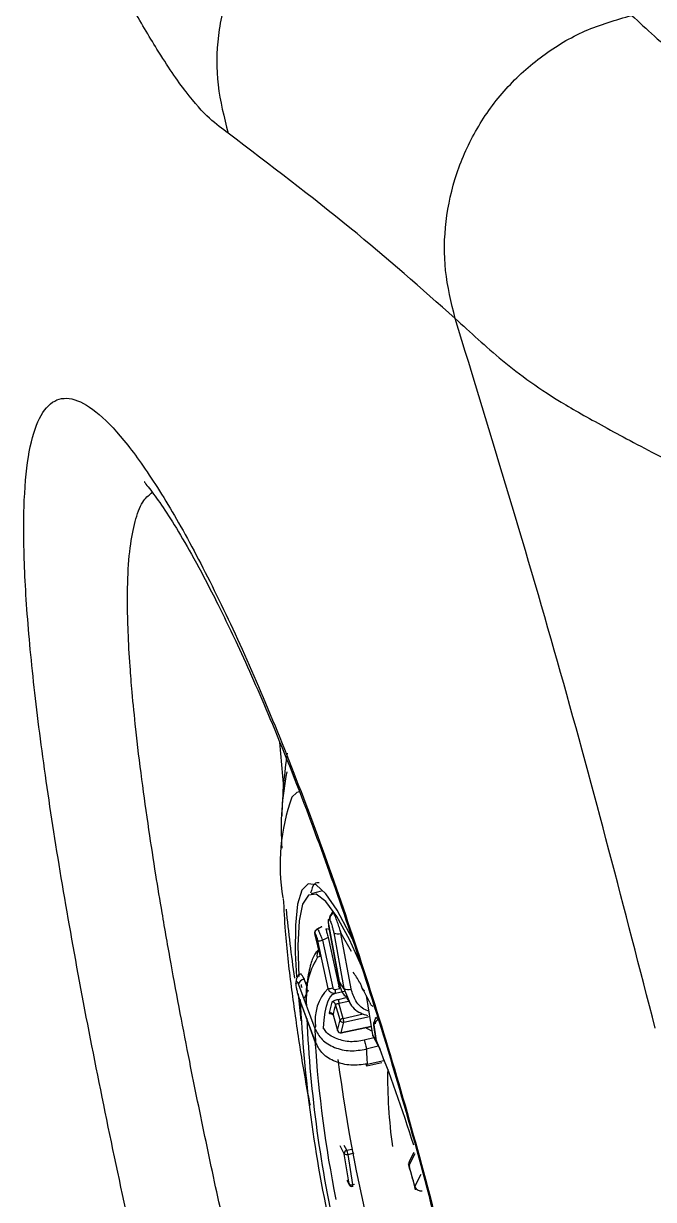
# Model space of a CAD drawing. Extents: x 400 to 501, y 484 to 634.
# Drawn here: x 487.597 to 488.782, y 557.011 to 559.222 of the extents above; entities that cross this region are included whole.
import ezdxf

# ---------------------------------------------------------------- set-up
doc = ezdxf.new("R2010")
doc.units = 0
doc.header["$MEASUREMENT"] = 0
doc.layers.add('DIM', color=3, linetype='Continuous')
doc.layers.add('GEOMETRY', color=3, linetype='Continuous', lineweight=25)

# ---------------------------------------------------------------- blocks, each defined once
blk = doc.blocks.new('2026 GRANDEE')
at = {"layer": 'GEOMETRY', "ltscale": 16}
for p, q in [((37.6535, -38.9698), (37.6608, -39.0551)), ((37.7317, -39.2498), (37.7129, -39.2546)), ((37.7549, -39.2904), (37.7554, -39.2911)), ((37.7476, -39.3034), (37.748, -39.304)), ((37.7196, -39.3295), (37.7301, -39.373)), ((37.7199, -39.3302), (37.7301, -39.3723)), ((37.7245, -39.3212), (37.7341, -39.3164)), ((37.7477, -39.3216), (37.7405, -39.3207)), ((37.7465, -39.3148), (37.7656, -39.4193)), ((37.7658, -39.4199), (37.7467, -39.3154)), ((37.7556, -39.3282), (37.7747, -39.4327)), ((37.7699, -39.3291), (37.768, -39.3235)), ((37.768, -39.3235), (37.7691, -39.3292)), ((37.7691, -39.3292), (37.7699, -39.3291)), ((37.7883, -39.4337), (37.7691, -39.3292)), ((37.7893, -39.3631), (37.7699, -39.3291)), ((37.7253, -39.3431), (37.7448, -39.4327)), ((37.7342, -39.3421), (37.7538, -39.4317)), ((37.745, -39.3367), (37.765, -39.4282)), ((37.6845, -39.4218), (37.6845, -39.4231)), ((37.685, -39.4252), (37.6849, -39.4238)), ((37.7008, -39.4151), (37.6984, -39.4112)), ((37.6984, -39.4112), (37.7, -39.4152)), ((37.7, -39.4152), (37.7008, -39.4151)), ((37.7054, -39.4297), (37.7, -39.4152)), ((37.7061, -39.4204), (37.7034, -39.4231)), ((37.7658, -39.4199), (37.7656, -39.4193)), ((37.6884, -39.4431), (37.6938, -39.4936)), ((37.6894, -39.4255), (37.7199, -39.5081)), ((37.7583, -39.4346), (37.767, -39.4327)), ((37.7587, -39.4415), (37.7777, -39.4373)), ((37.7747, -39.4327), (37.7846, -39.4569)), ((37.8168, -39.4458), (37.8284, -39.5196)), ((37.8169, -39.446), (37.8285, -39.5201)), ((37.7216, -39.5348), (37.6911, -39.4522)), ((37.6913, -39.4536), (37.6911, -39.4522)), ((37.6913, -39.4536), (37.7219, -39.5361)), ((37.7675, -39.492), (37.7591, -39.4627)), ((37.7643, -39.4532), (37.7791, -39.4498)), ((37.7654, -39.4605), (37.7837, -39.4564)), ((37.7735, -39.4889), (37.7654, -39.4605)), ((37.7544, -39.4825), (37.7628, -39.512)), ((37.7545, -39.4824), (37.7628, -39.5117)), ((37.7546, -39.4828), (37.7545, -39.4824)), ((37.7547, -39.4832), (37.7546, -39.4828)), ((37.7735, -39.4889), (37.8107, -39.4804)), ((37.7746, -39.4961), (37.823, -39.4852)), ((37.8364, -39.4871), (37.8336, -39.4884)), ((37.8346, -39.4889), (37.8345, -39.488)), ((37.7628, -39.5117), (37.7675, -39.492)), ((37.7628, -39.5117), (37.7628, -39.512)), ((37.7697, -39.5161), (37.8259, -39.504)), ((37.7699, -39.5158), (37.7746, -39.4961)), ((37.7699, -39.5158), (37.8259, -39.5037)), ((37.8273, -39.5128), (37.8146, -39.5064)), ((37.8311, -39.5011), (37.8346, -39.527)), ((37.8349, -39.5277), (37.8313, -39.5018)), ((37.8311, -39.5255), (37.813, -39.5302)), ((37.8285, -39.5201), (37.8284, -39.5196)), ((37.8285, -39.5201), (37.8421, -39.5455)), ((37.829, -39.5215), (37.843, -39.5477)), ((37.8346, -39.527), (37.8349, -39.5277)), ((37.8394, -39.541), (37.8169, -39.5467)), ((37.8177, -39.578), (37.8459, -39.5717)), ((37.8186, -39.5748), (37.8501, -39.5679)), ((37.7755, -39.7434), (37.7676, -39.7285)), ((37.7803, -39.737), (37.7755, -39.728)), ((37.7844, -39.8003), (37.7755, -39.7434)), ((37.7803, -39.737), (37.7897, -39.7347)), ((37.7825, -39.7447), (37.7943, -39.7418)), ((37.7914, -39.8016), (37.7825, -39.7447)), ((37.8976, -39.7651), (37.909, -39.7432)), ((37.9066, -39.7413), (37.8984, -39.7569)), ((37.8986, -39.7668), (37.8976, -39.7651)), ((37.7805, -39.793), (37.7844, -39.8003)), ((37.7813, -39.795), (37.7849, -39.8017)), ((37.9194, -39.7827), (37.908, -39.8046)), ((37.7914, -39.8016), (37.7944, -39.8009)), ((37.7914, -39.8047), (37.7924, -39.8045)), ((37.908, -39.8046), (37.9091, -39.8062)), ((37.9085, -39.8077), (37.9112, -39.8092)), ((37.9208, -39.8132), (37.9222, -39.8134))]:
    blk.add_line(p, q, dxfattribs=at)
at = {"layer": 'GEOMETRY', "ltscale": 16, "flags": 128}
for points in [[(37.6915, -39.0627), (37.6863, -39.0644), (37.677, -39.0731)], [(37.7902, -39.3392), (37.7854, -39.3291), (37.762, -39.2853), (37.7409, -39.2548), (37.7226, -39.2381), (37.7073, -39.2358), (37.6955, -39.2478), (37.6875, -39.2739), (37.6834, -39.3135), (37.6832, -39.3656), (37.6857, -39.411)], [(37.808, -39.3909), (37.7851, -39.3407), (37.7616, -39.2977), (37.7405, -39.2691), (37.7225, -39.2554), (37.7079, -39.257), (37.6971, -39.274), (37.6904, -39.3058), (37.6879, -39.3517), (37.6898, -39.4105)], [(37.745, -39.3367), (37.739, -39.3397), (37.7342, -39.3421)], [(37.685, -39.4252), (37.6846, -39.4236), (37.6845, -39.4231)], [(37.7361, -39.5084), (37.7362, -39.5076), (37.7375, -39.4914), (37.7395, -39.4775), (37.7421, -39.4657), (37.7453, -39.4562), (37.7492, -39.4489), (37.7536, -39.444), (37.7587, -39.4415)], [(37.7699, -39.5158), (37.7698, -39.5161), (37.7697, -39.5161)], [(37.8285, -39.5201), (37.8288, -39.5211), (37.829, -39.5215)], [(37.7844, -39.8003), (37.7847, -39.8013), (37.7849, -39.8017)]]:
    blk.add_lwpolyline(points, dxfattribs=at)
at = {"layer": 'GEOMETRY', "ltscale": 256}
for centre, radius, start, end in [((38.1942, -39.1321), 0.5375, 168.5188, 183.957), ((38.0263, -39.2003), 0.3717, 159.9938, 189.5893), ((40.6692, -38.984), 3.0182, 185.6981, 188.1781), ((37.7595, -39.3016), 0.012, 112.2504, 188.6543), ((37.7599, -39.3022), 0.012, 112.2504, 188.6543), ((37.7481, -39.3145), 0.00168, 147.0509, 212.5652), ((37.7275, -39.3284), 0.00785, 116.9935, 193.7576), ((37.7239, -39.3447), 0.015, 103.3287, 105.581), ((37.7281, -39.3282), 0.00786, 116.9892, 193.6887), ((37.728, -39.336), 0.0152, 103.3287, 105.581), ((37.7634, -39.3142), 0.0161, 240.7705, 290.8217), ((37.7272, -39.3201), 0.0231, 265.1907, 287.6379), ((37.8387, -39.4482), 0.1354, 147.3343, 186.9759), ((37.7436, -39.3703), 0.0195, 148.4694, 194.1463), ((37.7343, -39.3872), 0.0155, 105.7093, 128.2453), ((37.5434, -39.575), 0.303, 30.4532, 34.7845), ((37.6914, -39.4214), 0.00697, 164.5005, 200.3982), ((37.7017, -39.4276), 0.0125, 97.789, 170.3365), ((37.6222, -39.5286), 0.1801, 32.1697, 37.125), ((37.814, -39.4199), 0.00955, 189.4647, 217.1555), ((37.8065, -39.4924), 0.0859, 135.8809, 188.5059), ((37.7468, -39.4096), 0.0231, 265.1907, 287.6379), ((37.747, -39.4386), 0.0121, 346.3333, 19.4856), ((37.7826, -39.4187), 0.0161, 240.7709, 290.8223), ((37.308, -39.7161), 0.5761, 26.4651, 29.8031), ((40.2301, -39.3357), 2.5404, 182.6499, 192.6863), ((37.8668, -39.4963), 0.1208, 161.7998, 171.5148), ((37.7533, -39.4644), 0.00603, 16.0702, 102.5918), ((37.8728, -39.5001), 0.1196, 161.7999, 171.5147), ((37.7878, -39.4534), 0.0235, 179.348, 197.5914), ((40.1528, -39.3704), 2.451, 182.785, 192.6886), ((37.7487, -39.4843), 0.00606, 18.0726, 103.2871), ((37.7746, -39.4984), 0.00958, 96.7429, 138.0642), ((37.7488, -39.4965), 0.0258, 0.7088, 17.0635), ((37.7269, -39.5079), 0.00692, 145.4988, 181.1373), ((38.6313, -39.4658), 0.9123, 182.6593, 184.3383), ((37.7686, -39.51), 0.00605, 197.019, 282.9024), ((37.7685, -39.5104), 0.00591, 195.8605, 282.2286), ((37.7732, -39.4902), 0.00605, 197.019, 282.9024), ((37.8337, -39.5007), 0.00264, 159.1942, 204.9731), ((37.841, -39.4993), 0.00766, 108.0712, 178.243), ((39.9612, -39.3874), 2.2455, 183.6899, 191.3509), ((37.7267, -39.5344), 0.0051, 184.6334, 237.7981), ((37.8342, -39.5187), 0.00591, 188.8862, 208.1341), ((35.555, -40.4519), 2.4601, 17.1234, 22.0647), ((38.5822, -39.514), 0.7659, 182.4443, 184.5532), ((40.7246, -39.1856), 2.9854, 187.3297, 194.5704), ((38.7678, -39.6005), 0.9108, 178.9898, 188.1593), ((37.7816, -39.7429), 0.00608, 102.0745, 184.8705), ((37.7801, -39.7383), 0.00682, 228.3218, 291.0306), ((37.7474, -39.7505), 0.0356, 9.38, 22.3409), ((37.9085, -39.7621), 0.0114, 152.5992, 195.015), ((34.7529, -40.621), 3.259, 14.5076, 15.2259), ((37.789, -39.7952), 0.00682, 228.3218, 291.0306), ((37.7901, -39.7989), 0.00591, 208.1341, 282.1083), ((37.7871, -39.8031), 0.00457, 338.8471, 19.0569), ((37.9196, -39.8014), 0.012, 195.1807, 281.8626)]:
    blk.add_arc(centre, radius, start, end, dxfattribs=at)
at = {"layer": 'GEOMETRY', "ltscale": 16}
for points, knots in [([(37.557, -37.8246), (37.5457, -37.8164), (37.5225, -37.7995), (37.4792, -37.7518), (37.4291, -37.6784), (37.3763, -37.5885), (37.3247, -37.4932), (37.2712, -37.3892), (37.2343, -37.3153), (37.2164, -37.2795)], [0, 0, 0, 0, 0.161263, 0.331504, 0.504122, 0.633127, 0.760239, 0.883819, 1, 1, 1, 1]), ([(37.8979, -37.2596), (37.8677, -37.2668), (37.8073, -37.2813), (37.7247, -37.3271), (37.6532, -37.3882), (37.5962, -37.4634), (37.5562, -37.5489), (37.5356, -37.6405), (37.5337, -37.7346), (37.5493, -37.7946), (37.557, -37.8246)], [0, 0, 0, 0, 0.125017, 0.250017, 0.375005, 0.5, 0.624995, 0.749983, 0.874983, 1, 1, 1, 1]), ([(37.9842, -38.173), (37.9768, -38.1431), (37.9621, -38.0834), (37.9642, -37.9902), (37.9842, -37.8994), (38.0227, -37.8145), (38.0777, -37.739), (38.147, -37.6767), (38.2273, -37.6286), (38.2867, -37.6116), (38.3164, -37.6031)], [0, 0, 0, 0, 0.125014, 0.250014, 0.375004, 0.5, 0.624996, 0.749986, 0.874986, 1, 1, 1, 1]), ([(38.3164, -37.6031), (38.3305, -37.616), (38.3582, -37.6416), (38.4018, -37.6802), (38.4521, -37.7196), (38.5135, -37.7599), (38.5947, -37.805), (38.6996, -37.8612), (38.8174, -37.9197), (38.9395, -37.9769), (39.0777, -38.0377), (39.2462, -38.1087), (39.4526, -38.1887), (39.6972, -38.2753), (39.995, -38.3747), (40.3509, -38.4877), (40.7646, -38.6144), (41.1995, -38.7442), (41.6502, -38.8765), (42.2658, -39.0547), (43.0456, -39.2773), (43.6714, -39.454), (43.9858, -39.5427)], [0, 0, 0, 0, 0.046019, 0.09094, 0.134547, 0.176619, 0.218274, 0.258298, 0.287107, 0.314973, 0.342113, 0.368862, 0.403768, 0.439352, 0.476366, 0.528552, 0.583344, 0.640243, 0.698794, 0.75864, 0.878736, 1, 1, 1, 1]), ([(37.9842, -38.173), (37.9207, -38.1167), (37.7936, -38.0042), (37.636, -37.8845), (37.557, -37.8246)], [0, 0, 0, 0, 0.499347, 1, 1, 1, 1]), ([(37.9842, -38.173), (37.9985, -38.186), (38.0268, -38.212), (38.0715, -38.2514), (38.1236, -38.292), (38.1881, -38.3341), (38.2706, -38.38), (38.378, -38.4372), (38.5143, -38.5033), (38.6823, -38.577), (38.8833, -38.658), (39.1167, -38.7419), (39.3802, -38.8277), (39.6879, -38.9222), (40.0387, -39.0258), (40.4288, -39.1386), (40.833, -39.2542), (41.2474, -39.3718), (41.7646, -39.5182), (42.3844, -39.6931), (43.1041, -39.8959), (43.5851, -40.0317), (43.8255, -40.0996)], [0, 0, 0, 0, 0.0442413, 0.0877792, 0.1304804, 0.1722284, 0.2122062, 0.2509331, 0.2888508, 0.3261218, 0.3630993, 0.4009617, 0.4396533, 0.479277, 0.5280263, 0.5779864, 0.6289492, 0.6807197, 0.7331531, 0.8216919, 0.9108967, 1, 1, 1, 1]), ([(38.3607, -39.5075), (38.3029, -39.284), (38.1872, -38.8362), (38.0519, -38.3943), (37.9842, -38.173)], [0, 0, 0, 0, 0.49907, 1, 1, 1, 1]), ([(37.4507, -40.2221), (37.4323, -40.1453), (37.3957, -39.9918), (37.3454, -39.7627), (37.2996, -39.5392), (37.2595, -39.3249), (37.2259, -39.1234), (37.1996, -38.9382), (37.1814, -38.7723), (37.172, -38.6288), (37.1718, -38.5102), (37.1812, -38.4187), (37.2003, -38.3559), (37.229, -38.3231), (37.2668, -38.3206), (37.3131, -38.3486), (37.3668, -38.4063), (37.4269, -38.4925), (37.4921, -38.6057), (37.5608, -38.7435), (37.6316, -38.9035), (37.703, -39.083), (37.7735, -39.2788), (37.8416, -39.4879), (37.9064, -39.7065), (37.9455, -39.857), (37.965, -39.9323)], [0, 0, 0, 0, 0.041623, 0.083255, 0.124912, 0.166606, 0.208346, 0.250138, 0.291985, 0.333885, 0.375826, 0.417796, 0.459779, 0.50176, 0.543716, 0.585624, 0.627466, 0.669228, 0.710896, 0.752459, 0.793913, 0.835267, 0.876533, 0.917729, 0.958876, 1, 1, 1, 1]), ([(37.4, -38.4797), (37.3994, -38.4797), (37.3982, -38.4796), (37.4056, -38.4882), (37.4166, -38.5027), (37.432, -38.5243), (37.4552, -38.5597), (37.488, -38.6154), (37.5283, -38.6905), (37.5776, -38.7914), (37.639, -38.9301), (37.705, -39.0958), (37.7724, -39.2827), (37.8384, -39.4836), (37.9042, -39.7038), (37.9442, -39.8592), (37.9636, -39.9349)], [0, 0, 0, 0, 0.026828, 0.060021, 0.088424, 0.117246, 0.176108, 0.236577, 0.300323, 0.378519, 0.473123, 0.584068, 0.678006, 0.781104, 0.893377, 1, 1, 1, 1]), ([(37.6177, -40.1727), (37.6058, -40.1229), (37.5818, -40.0226), (37.5475, -39.8711), (37.5147, -39.7193), (37.488, -39.5885), (37.4664, -39.4774), (37.449, -39.3839), (37.4338, -39.2972), (37.4199, -39.2133), (37.4069, -39.1288), (37.3939, -39.0366), (37.3835, -38.9503), (37.3766, -38.8806), (37.3717, -38.8193), (37.3685, -38.7625), (37.3672, -38.7076), (37.3681, -38.6506), (37.3726, -38.5956), (37.3828, -38.5471), (37.3963, -38.5141), (37.4088, -38.5042), (37.4143, -38.4998)], [0, 0, 0, 0, 0.061756, 0.12441, 0.187975, 0.252463, 0.292259, 0.334388, 0.378856, 0.413152, 0.455319, 0.505369, 0.558628, 0.600844, 0.631994, 0.677388, 0.719622, 0.758689, 0.823699, 0.885343, 0.949268, 1, 1, 1, 1]), ([(37.6679, -38.9904), (37.6654, -39.0091), (37.6601, -39.0492), (37.6586, -39.0875), (37.6579, -39.108)], [0, 0, 0, 0, 0.463833, 1, 1, 1, 1]), ([(37.7284, -39.2339), (37.7251, -39.2338), (37.7179, -39.2334), (37.7141, -39.2465), (37.7121, -39.2535)], [0, 0, 0, 0, 0.461511, 1, 1, 1, 1]), ([(37.6606, -39.2635), (37.6617, -39.2839), (37.6645, -39.3378), (37.6746, -39.4256), (37.6894, -39.5298), (37.7016, -39.6048), (37.7099, -39.6471), (37.711, -39.6524)], [0, 0, 0, 0, 0.168486, 0.445995, 0.699114, 0.962541, 1, 1, 1, 1]), ([(37.7538, -39.2895), (37.7527, -39.2904), (37.7514, -39.2914), (37.7506, -39.2936), (37.7504, -39.2939)], [0, 0, 0, 0, 0.843788, 1, 1, 1, 1]), ([(37.7549, -39.2904), (37.7542, -39.2896), (37.7528, -39.288), (37.7524, -39.2899), (37.7522, -39.2909)], [0, 0, 0, 0, 0.496862, 1, 1, 1, 1]), ([(37.768, -39.3235), (37.7669, -39.3201), (37.7645, -39.3133), (37.7611, -39.3036), (37.7579, -39.2954), (37.7562, -39.2925), (37.7554, -39.2911)], [0, 0, 0, 0, 0.246603, 0.499388, 0.752586, 1, 1, 1, 1]), ([(37.7467, -39.3154), (37.7463, -39.3129), (37.7455, -39.3078), (37.7455, -39.3035), (37.7463, -39.3019), (37.7471, -39.3029), (37.7476, -39.3034)], [0, 0, 0, 0, 0.279486, 0.559002, 0.779415, 1, 1, 1, 1]), ([(37.748, -39.304), (37.7487, -39.3052), (37.7501, -39.3077), (37.7523, -39.3146), (37.7543, -39.3218), (37.7551, -39.3261), (37.7556, -39.3282)], [0, 0, 0, 0, 0.279658, 0.559227, 0.779582, 1, 1, 1, 1]), ([(37.7205, -39.3301), (37.7206, -39.3301), (37.7208, -39.3301), (37.7214, -39.3309), (37.7221, -39.3323), (37.7229, -39.3344), (37.7237, -39.3369), (37.7246, -39.3399), (37.7251, -39.342), (37.7253, -39.3431)], [0, 0, 0, 0, 0.113284, 0.24233, 0.394972, 0.529531, 0.680951, 0.841517, 1, 1, 1, 1]), ([(37.7259, -39.3203), (37.7256, -39.3205), (37.7248, -39.3208), (37.7242, -39.3212), (37.7239, -39.3214), (37.7239, -39.3214), (37.724, -39.3214)], [0, 0, 0, 0, 0.279883, 0.570836, 0.793537, 1, 1, 1, 1]), ([(37.7245, -39.3212), (37.7248, -39.3213), (37.7254, -39.3216), (37.7269, -39.3243), (37.7288, -39.3282), (37.7306, -39.3323), (37.7326, -39.337), (37.7337, -39.3404), (37.7342, -39.3421)], [0, 0, 0, 0, 0.163256, 0.392846, 0.532479, 0.684195, 0.842306, 1, 1, 1, 1]), ([(37.7325, -39.3169), (37.7322, -39.317), (37.73, -39.3182), (37.7278, -39.3193), (37.7259, -39.3203)], [0, 0, 0, 0, 0.127026, 1, 1, 1, 1]), ([(37.7405, -39.3207), (37.7409, -39.3218), (37.7417, -39.324), (37.7429, -39.328), (37.744, -39.3323), (37.7447, -39.3352), (37.745, -39.3367)], [0, 0, 0, 0, 0.247594, 0.499069, 0.748088, 1, 1, 1, 1]), ([(37.727, -39.3601), (37.7251, -39.362), (37.718, -39.3693), (37.7114, -39.3881), (37.7052, -39.4177), (37.7041, -39.4469), (37.7035, -39.4606)], [0, 0, 0, 0, 0.095906, 0.357242, 0.698132, 1, 1, 1, 1]), ([(37.6944, -39.405), (37.6932, -39.4053), (37.6908, -39.4061), (37.6878, -39.4093), (37.6856, -39.4139), (37.685, -39.4177), (37.6847, -39.4196)], [0, 0, 0, 0, 0.255343, 0.510765, 0.760658, 1, 1, 1, 1]), ([(37.6849, -39.4238), (37.6849, -39.4223), (37.6849, -39.4191), (37.686, -39.4187), (37.6876, -39.421), (37.6888, -39.424), (37.6894, -39.4255)], [0, 0, 0, 0, 0.2796579, 0.5592269, 0.7795818, 1, 1, 1, 1]), ([(37.6984, -39.4112), (37.6972, -39.4095), (37.6948, -39.4061), (37.6934, -39.4057), (37.6927, -39.4056)], [0, 0, 0, 0, 0.510207, 1, 1, 1, 1]), ([(37.7796, -39.4491), (37.7786, -39.4482), (37.7705, -39.4409), (37.768, -39.4297), (37.7658, -39.4199)], [0, 0, 0, 0, 0.1213555, 1, 1, 1, 1]), ([(37.8046, -39.4215), (37.8051, -39.4224), (37.8058, -39.4239), (37.8069, -39.4268), (37.8075, -39.4285), (37.8078, -39.4294), (37.8079, -39.4296), (37.8079, -39.4297), (37.808, -39.4297)], [0, 0, 0, 0, 0.458952, 0.719375, 0.915263, 0.952294, 0.979136, 1, 1, 1, 1]), ([(37.6911, -39.4522), (37.6903, -39.4498), (37.6887, -39.4452), (37.6867, -39.437), (37.6854, -39.43), (37.6851, -39.4268), (37.685, -39.4252)], [0, 0, 0, 0, 0.2794856, 0.5590017, 0.7794153, 1, 1, 1, 1]), ([(37.6944, -39.4253), (37.6944, -39.4254), (37.6942, -39.4259), (37.6945, -39.4279), (37.6954, -39.4299), (37.6958, -39.431)], [0, 0, 0, 0, 0.256178, 0.609999, 1, 1, 1, 1]), ([(37.7077, -39.4361), (37.7066, -39.4379), (37.7041, -39.4418), (37.7023, -39.4464), (37.7014, -39.449)], [0, 0, 0, 0, 0.436099, 1, 1, 1, 1]), ([(37.7448, -39.4327), (37.7453, -39.4339), (37.746, -39.4361), (37.748, -39.4385), (37.7496, -39.4398), (37.7517, -39.4409), (37.7546, -39.4419), (37.7573, -39.4416), (37.7587, -39.4415)], [0, 0, 0, 0, 0.214725, 0.380362, 0.496669, 0.563477, 0.763408, 1, 1, 1, 1]), ([(37.7538, -39.4317), (37.754, -39.4322), (37.7544, -39.4333), (37.7557, -39.4343), (37.7571, -39.4348), (37.7579, -39.4347), (37.7583, -39.4346)], [0, 0, 0, 0, 0.280612, 0.571051, 0.792338, 1, 1, 1, 1]), ([(37.767, -39.4327), (37.7666, -39.432), (37.7656, -39.4306), (37.7652, -39.429), (37.765, -39.4282)], [0, 0, 0, 0, 0.499984, 1, 1, 1, 1]), ([(37.8214, -39.4753), (37.8193, -39.4747), (37.8092, -39.4714), (37.7958, -39.4569), (37.7908, -39.4414), (37.7883, -39.4337)], [0, 0, 0, 0, 0.1168557, 0.5591078, 1, 1, 1, 1]), ([(37.8094, -39.4324), (37.8095, -39.4328), (37.8099, -39.4337), (37.8102, -39.4343), (37.8103, -39.4346)], [0, 0, 0, 0, 0.405994, 1, 1, 1, 1]), ([(37.752, -39.4585), (37.7524, -39.4581), (37.7531, -39.4571), (37.7564, -39.4555), (37.7604, -39.4541), (37.763, -39.4535), (37.7643, -39.4532)], [0, 0, 0, 0, 0.2736331, 0.5587877, 0.7842946, 1, 1, 1, 1]), ([(37.7591, -39.4627), (37.7593, -39.4626), (37.7597, -39.4622), (37.7614, -39.4615), (37.7634, -39.461), (37.7647, -39.4607), (37.7654, -39.4605)], [0, 0, 0, 0, 0.272696, 0.557938, 0.783883, 1, 1, 1, 1]), ([(37.7786, -39.449), (37.7799, -39.4507), (37.7816, -39.453), (37.7842, -39.4572), (37.7848, -39.4581)], [0, 0, 0, 0, 0.779133, 1, 1, 1, 1]), ([(37.7846, -39.4569), (37.7849, -39.4576), (37.7887, -39.4673), (37.8011, -39.4778), (37.8147, -39.4821), (37.819, -39.4834)], [0, 0, 0, 0, 0.056035, 0.7026, 1, 1, 1, 1]), ([(37.7548, -39.4807), (37.7543, -39.4807), (37.7521, -39.4811), (37.7495, -39.4807), (37.7475, -39.4798), (37.7474, -39.4789), (37.7473, -39.4784)], [0, 0, 0, 0, 0.106928, 0.453748, 0.730905, 1, 1, 1, 1]), ([(37.8354, -39.4881), (37.8352, -39.4883), (37.8342, -39.4889), (37.8329, -39.4914), (37.8316, -39.4954), (37.8314, -39.4985), (37.8313, -39.4999)], [0, 0, 0, 0, 0.083807, 0.405531, 0.713748, 1, 1, 1, 1]), ([(37.8356, -39.4876), (37.8356, -39.4876), (37.8358, -39.4872), (37.8369, -39.4885), (37.8381, -39.491), (37.8386, -39.492)], [0, 0, 0, 0, 0.155288, 0.64901, 1, 1, 1, 1]), ([(37.7199, -39.5081), (37.7239, -39.5153), (37.7317, -39.5299), (37.7563, -39.5447), (37.7862, -39.5518), (37.8067, -39.5484), (37.8169, -39.5467)], [0, 0, 0, 0, 0.25003, 0.500035, 0.750022, 1, 1, 1, 1]), ([(37.813, -39.5302), (37.8042, -39.5316), (37.7868, -39.5345), (37.7616, -39.5285), (37.7439, -39.519), (37.7388, -39.5104), (37.7373, -39.5079)], [0, 0, 0, 0, 0.291835, 0.584357, 0.876727, 1, 1, 1, 1]), ([(37.8313, -39.5018), (37.8312, -39.501), (37.831, -39.4993), (37.831, -39.4975), (37.8312, -39.4965), (37.8316, -39.4962), (37.8321, -39.4966), (37.8327, -39.4976), (37.8331, -39.4986), (37.8333, -39.4991)], [0, 0, 0, 0, 0.158156, 0.318394, 0.46963, 0.604217, 0.75712, 0.886502, 1, 1, 1, 1]), ([(37.8186, -39.5748), (37.8084, -39.5761), (37.7879, -39.5788), (37.7579, -39.5713), (37.7333, -39.5565), (37.7255, -39.542), (37.7216, -39.5348)], [0, 0, 0, 0, 0.249978, 0.499965, 0.74997, 1, 1, 1, 1]), ([(37.813, -39.5302), (37.8132, -39.5308), (37.8136, -39.532), (37.8145, -39.5349), (37.8155, -39.5388), (37.8163, -39.5425), (37.8168, -39.5452), (37.8169, -39.5462), (37.8169, -39.5467)], [0, 0, 0, 0, 0.124722, 0.249344, 0.5, 0.750656, 0.875278, 1, 1, 1, 1]), ([(37.835, -39.5281), (37.8351, -39.5286), (37.8352, -39.5294), (37.8356, -39.53), (37.8358, -39.5303)], [0, 0, 0, 0, 0.596193, 1, 1, 1, 1]), ([(37.8157, -39.5743), (37.8159, -39.575), (37.8165, -39.5764), (37.817, -39.5772), (37.8172, -39.5776)], [0, 0, 0, 0, 0.481432, 1, 1, 1, 1]), ([(37.8172, -39.5776), (37.8175, -39.5779), (37.8179, -39.5784), (37.8184, -39.578), (37.8187, -39.5768), (37.8187, -39.5755), (37.8186, -39.5748)], [0, 0, 0, 0, 0.259419, 0.518943, 0.768457, 1, 1, 1, 1]), ([(37.8959, -39.7625), (37.8994, -39.7751), (37.9037, -39.7913), (37.908, -39.8078), (37.9089, -39.8114)], [0, 0, 0, 0, 0.779419, 1, 1, 1, 1]), ([(37.8973, -39.7611), (37.8971, -39.7616), (37.8963, -39.764), (37.8973, -39.7661), (37.898, -39.7678)], [0, 0, 0, 0, 0.228803, 1, 1, 1, 1])]:
    blk.add_open_spline(points, degree=3, knots=knots, dxfattribs=at)
for points in [[(37.808, -39.4297), (37.8081, -39.4305), (37.8085, -39.432), (37.8097, -39.434), (37.8113, -39.4356), (37.8127, -39.4364), (37.8133, -39.4368)], [(37.7014, -39.449), (37.701, -39.4492), (37.7004, -39.4497), (37.6996, -39.4504), (37.6991, -39.4512), (37.6991, -39.4516), (37.699, -39.4519)], [(37.8238, -39.4593), (37.8239, -39.4601), (37.8243, -39.4615), (37.8254, -39.4633), (37.8269, -39.4649), (37.8283, -39.4656), (37.829, -39.466)]]:
    blk.add_open_spline(points, degree=3, dxfattribs=at)

msp = doc.modelspace()

# ---------------------------------------------------------------- block references
at = {"layer": 'DIM'}
msp.add_blockref('2026 GRANDEE', (450.4248, 596.8403), dxfattribs=at)

doc.saveas('drawing.dxf')
